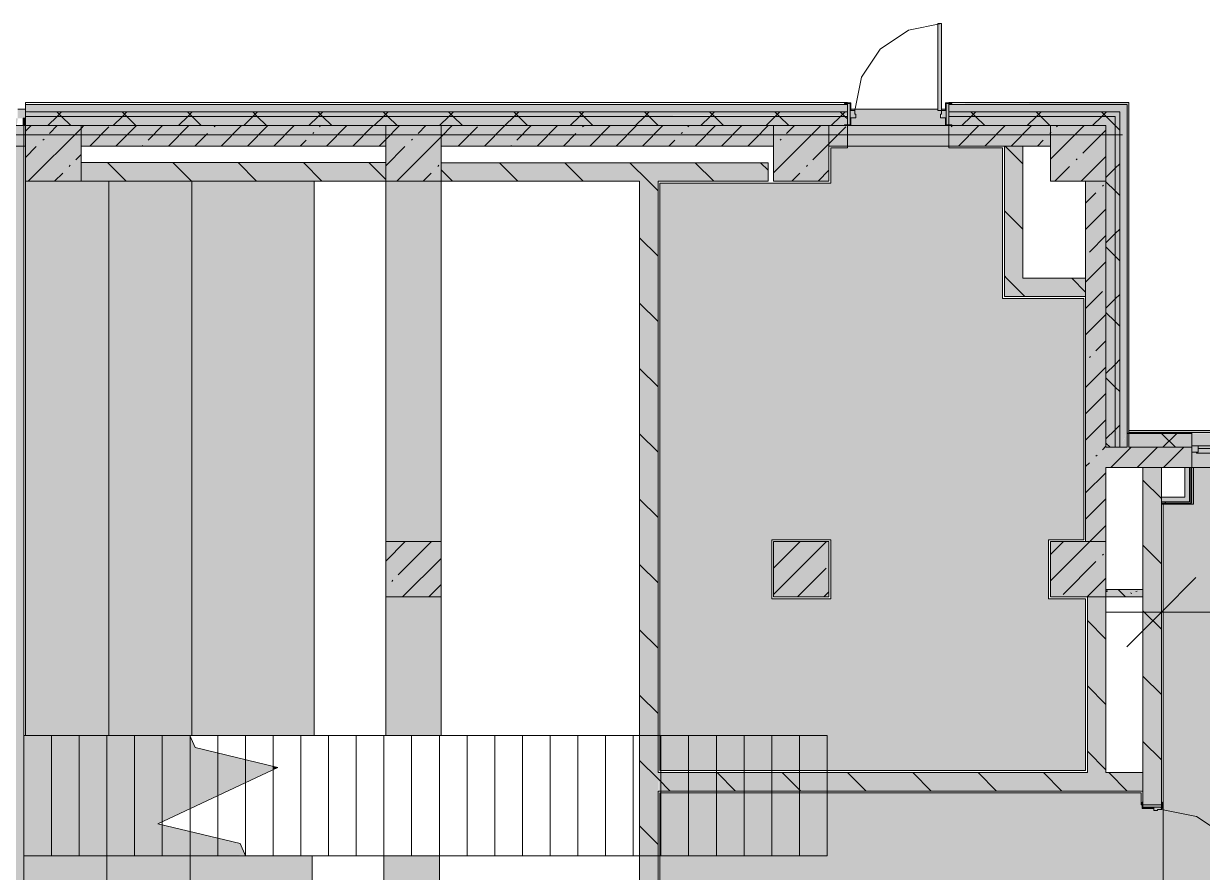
# Model space of a CAD drawing. Header units: millimetres. Extents: x -3817 to 677485, y -22715 to 103890.
# Drawn here: x 2433.5 to 2534, y -19454.1 to -19381.8 of the extents above; entities that cross this region are included whole.
import ezdxf

# ---------------------------------------------------------------- set-up
doc = ezdxf.new("R2010")
doc.units = ezdxf.units.MM
doc.layers.add('PDF _Геометрия', color=7, linetype='Continuous', true_color=0x1d1d1d)
doc.layers.add('PDF _Сплошная заливка', color=7, linetype='Continuous', true_color=0xffffff)

msp = doc.modelspace()

# ---------------------------------------------------------------- hatches: boundary and pattern name
at = {"layer": 'PDF _Сплошная заливка', "transparency": 33554559}
h = msp.add_hatch(color=256, dxfattribs=at)
h.paths.add_polyline_path([(2369.28, -19388.68), (2380.15, -19388.68), (2380.15, -19388.53), (2369.13, -19388.53)], flags=0)
h.paths.add_polyline_path([(2369.13, -19390.49), (2369.28, -19390.49), (2369.28, -19388.68), (2369.13, -19388.69), (2369.13, -19390.1)], flags=0)
h.paths.add_polyline_path([(2525.81, -19388.68), (2527.62, -19388.68), (2527.78, -19388.53), (2512.43, -19388.61), (2512.43, -19388.68), (2524.08, -19388.68)], flags=0)
h.paths.add_polyline_path([(2388.65, -19388.68), (2394.32, -19388.68), (2394.32, -19388.53), (2387.24, -19388.53), (2387.24, -19388.68)], flags=0)
h.paths.add_polyline_path([(2503.77, -19388.68), (2503.77, -19388.61), (2503.52, -19388.68)], flags=0)
h.paths.add_polyline_path([(2401.41, -19388.68), (2408.5, -19388.68), (2408.5, -19388.53), (2401.41, -19388.53)], flags=0)
h.paths.add_polyline_path([(2420.31, -19388.68), (2420.31, -19388.53), (2415.58, -19388.53), (2415.58, -19388.68)], flags=0)
h = msp.add_hatch(color=256, dxfattribs=at)
h.paths.add_polyline_path([(2437.44, -19389.31), (2503.77, -19389.31), (2503.77, -19388.68), (2433.69, -19388.68), (2433.7, -19389.31)], flags=0)
h.paths.add_polyline_path([(2526.99, -19389.31), (2527.62, -19389.31), (2527.62, -19388.68), (2512.43, -19388.68), (2512.43, -19389.31), (2526.89, -19389.31)], flags=0)
h.paths.add_polyline_path([(2408.5, -19389.31), (2408.5, -19388.68), (2401.41, -19388.68), (2401.41, -19389.31), (2404.92, -19389.31)], flags=0)
h.paths.add_polyline_path([(2415.58, -19389.31), (2420.31, -19389.31), (2420.31, -19388.68), (2415.58, -19388.68), (2415.58, -19389.08)], flags=0)
h.paths.add_polyline_path([(2388.65, -19389.31), (2394.32, -19389.31), (2394.32, -19388.68), (2387.24, -19388.68), (2387.24, -19389.31)], flags=0)
h.paths.add_polyline_path([(2380.15, -19389.31), (2380.15, -19388.68), (2369.28, -19388.68), (2369.28, -19389.31), (2377.66, -19389.31)], flags=0)
at = {"layer": 'PDF _Сплошная заливка', "true_color": 0xfbfbfb, "transparency": 33554559}
for points in [[(2503.77, -19390.42), (2504, -19390.37), (2504, -19388.61), (2503.77, -19388.68), (2503.77, -19390.37)], [(2433.53, -19390.49), (2433.69, -19390.49), (2433.62, -19389.86), (2433.49, -19389.86), (2433.49, -19390.49)]]:
    msp.add_hatch(color=7, dxfattribs=at).paths.add_polyline_path(points)
at = {"layer": 'PDF _Сплошная заливка', "transparency": 33554559}
for points in [[(2527.62, -19416.69), (2527.78, -19416.65), (2527.78, -19388.68), (2527.62, -19388.68), (2527.62, -19416.5)], [(2526.89, -19417.9), (2526.99, -19417.9), (2526.99, -19389.71), (2526.6, -19389.71), (2526.6, -19417.9)], [(2437.44, -19395.22), (2438.42, -19395.22), (2438.42, -19390.49), (2433.69, -19390.49), (2433.69, -19395.22)], [(2453.7, -19392.23), (2464.4, -19392.23), (2464.4, -19390.49), (2438.42, -19390.49), (2438.42, -19392.23), (2447.86, -19392.23)], [(2469.12, -19395.22), (2469.12, -19390.49), (2464.4, -19390.49), (2464.4, -19395.22), (2468.65, -19395.22)], [(2469.12, -19392.23), (2495.89, -19392.21), (2495.89, -19390.49), (2469.12, -19390.49), (2469.12, -19392.15)], [(2525.81, -19395.22), (2525.81, -19390.49), (2521.09, -19390.49), (2521.09, -19395.22), (2524.08, -19395.22)], [(2525.81, -19417.9), (2526.6, -19417.9), (2526.6, -19390.49), (2525.81, -19390.49), (2525.81, -19417.74)], [(2517.15, -19403.49), (2518.72, -19403.49), (2518.72, -19392.23), (2517.15, -19392.23), (2517.15, -19396.13)], [(2447.86, -19395.22), (2464.4, -19395.22), (2464.4, -19393.64), (2438.42, -19393.64), (2438.42, -19395.22), (2440.78, -19395.22)], [(2486.23, -19395.22), (2497, -19395.22), (2497, -19393.65), (2469.12, -19393.69), (2469.12, -19395.22), (2486.05, -19395.22)], [(2433.69, -19442.46), (2440.78, -19442.46), (2440.78, -19395.22), (2433.69, -19395.23), (2433.69, -19440.71)], [(2440.78, -19442.46), (2447.86, -19442.46), (2447.86, -19395.22), (2440.78, -19395.23), (2440.78, -19442.36)], [(2487.63, -19484.19), (2487.63, -19395.22), (2486.05, -19395.22), (2486.05, -19484.19), (2486.23, -19484.19)], [(2524.08, -19425.93), (2525.81, -19425.93), (2525.81, -19395.22), (2524.08, -19395.23), (2524.08, -19422.67)], [(2517.15, -19405.06), (2524.08, -19405.06), (2524.08, -19403.49), (2517.15, -19403.49), (2517.15, -19403.58)], [(2551.28, -19417.9), (2557.54, -19417.9), (2557.54, -19416.65), (2533.14, -19416.72), (2533.14, -19417.9), (2535.02, -19417.9)], [(2550.62, -19418.39), (2550.46, -19418.31), (2550.46, -19417.99), (2533.69, -19417.99), (2533.69, -19418.31), (2533.69, -19418.39), (2550.46, -19418.39)], [(2532.94, -19422.55), (2533.04, -19422.55), (2533.04, -19419.63), (2532.94, -19419.63), (2532.94, -19422.15)], [(2532.94, -19422.65), (2533.04, -19422.65), (2532.94, -19422.55), (2530.54, -19422.55), (2530.54, -19422.65), (2532.55, -19422.65)], [(2532.94, -19422.75), (2533.14, -19422.75), (2532.94, -19422.65), (2530.54, -19422.65), (2530.54, -19422.75), (2532.55, -19422.75)], [(2469.12, -19430.65), (2469.12, -19425.93), (2464.4, -19425.93), (2464.4, -19430.65), (2465.58, -19430.65)], [(2497.47, -19430.65), (2502.19, -19430.65), (2502.19, -19425.93), (2497.47, -19425.93), (2497.47, -19430.57)], [(2523.92, -19430.65), (2525.81, -19430.65), (2525.81, -19425.93), (2521.09, -19425.93), (2521.09, -19430.65), (2521.19, -19430.65)], [(2433.65, -19452.7), (2435.9, -19452.7), (2435.9, -19442.46), (2433.53, -19442.46), (2433.53, -19452.7)], [(2437.44, -19452.7), (2438.26, -19452.7), (2438.26, -19442.46), (2435.9, -19442.46), (2435.9, -19452.7), (2436.01, -19452.7)], [(2440.62, -19452.7), (2442.98, -19452.7), (2442.98, -19442.46), (2440.62, -19442.46), (2440.62, -19451.69)], [(2445.34, -19452.7), (2445.34, -19450.06), (2444.95, -19449.97), (2445.34, -19449.78), (2445.34, -19442.46), (2442.98, -19442.46), (2442.98, -19452.7), (2444.95, -19452.7)], [(2524.08, -19447.19), (2528.96, -19447.14), (2528.96, -19445.61), (2487.63, -19445.61), (2487.69, -19447.19), (2519.99, -19447.19)], [(2433.53, -19484.03), (2433.69, -19484.03), (2433.69, -19483.77), (2434.28, -19483.77), (2434.28, -19484.03), (2440.62, -19484.03), (2440.62, -19452.7), (2433.53, -19452.72), (2433.53, -19480.44)]]:
    msp.add_hatch(color=256, dxfattribs=at).paths.add_polyline_path(points)
h = msp.add_hatch(color=256, dxfattribs=at)
h.paths.add_polyline_path([(2526.6, -19389.71), (2526.99, -19389.71), (2526.99, -19389.31), (2512.43, -19389.31), (2512.43, -19389.71), (2526.25, -19389.71)], flags=0)
h.paths.add_polyline_path([(2388.65, -19389.71), (2394.32, -19389.63), (2394.32, -19389.31), (2387.24, -19389.31), (2387.24, -19389.71)], flags=0)
h.paths.add_polyline_path([(2453.7, -19389.71), (2503.77, -19389.63), (2503.77, -19389.31), (2433.69, -19389.37), (2433.69, -19389.71), (2437.44, -19389.71)], flags=0)
h.paths.add_polyline_path([(2420.31, -19389.71), (2420.31, -19389.31), (2415.58, -19389.31), (2415.58, -19389.71)], flags=0)
h.paths.add_polyline_path([(2408.5, -19389.71), (2408.5, -19389.31), (2401.41, -19389.31), (2401.41, -19389.71), (2404.92, -19389.71)], flags=0)
h.paths.add_polyline_path([(2369.77, -19389.71), (2380.15, -19389.63), (2380.15, -19389.31), (2369.28, -19389.31), (2369.28, -19389.71), (2369.56, -19389.71)], flags=0)
h = msp.add_hatch(color=256, dxfattribs=at)
h.paths.add_polyline_path([(2469.12, -19390.49), (2503.77, -19390.42), (2503.77, -19389.71), (2433.69, -19389.71), (2433.69, -19390.49), (2464.4, -19390.49)], flags=0)
h.paths.add_polyline_path([(2372.39, -19390.49), (2380.15, -19390.49), (2380.15, -19389.71), (2369.28, -19389.71), (2369.28, -19390.49), (2369.56, -19390.49)], flags=0)
h.paths.add_polyline_path([(2521.09, -19390.49), (2526.6, -19390.49), (2526.6, -19389.71), (2512.43, -19389.71), (2512.43, -19390.42), (2518.76, -19390.49)], flags=0)
h.paths.add_polyline_path([(2387.24, -19390.49), (2394.32, -19390.42), (2394.32, -19389.71), (2387.24, -19389.73)], flags=0)
h.paths.add_polyline_path([(2403.77, -19390.49), (2408.5, -19390.49), (2408.5, -19389.71), (2401.41, -19389.71), (2401.41, -19390.49)], flags=0)
h.paths.add_polyline_path([(2415.58, -19390.49), (2420.31, -19390.49), (2420.31, -19389.71), (2415.58, -19389.71), (2415.58, -19390.36)], flags=0)
h = msp.add_hatch(color=256, dxfattribs=at)
h.paths.add_polyline_path([(2421.18, -19390.49), (2432.94, -19390.49), (2433.02, -19389.86), (2432.71, -19389.86), (2432.71, -19389.08), (2421.29, -19389.08), (2421.29, -19389.86), (2420.98, -19389.91), (2421.05, -19390.49)], flags=0)
h.paths.add_polyline_path([(2433.62, -19389.86), (2433.69, -19389.86), (2433.69, -19389.08), (2433.02, -19389.08), (2433.02, -19389.86), (2433.53, -19389.86)], flags=0)
h.paths.add_polyline_path([(2420.5, -19389.86), (2420.98, -19389.86), (2420.98, -19389.08), (2420.31, -19389.08), (2420.31, -19389.86)], flags=0)
h = msp.add_hatch(color=256, dxfattribs=at)
h.paths.add_polyline_path([(2524.08, -19445.45), (2524.08, -19430.81), (2520.93, -19430.81), (2520.93, -19425.77), (2523.92, -19425.77), (2523.92, -19405.22), (2516.99, -19405.22), (2516.99, -19392.38), (2512.43, -19392.38), (2512.39, -19390.48), (2512.13, -19390.42), (2512.13, -19389.83), (2511.72, -19389.83), (2511.8, -19389.2), (2511.48, -19389.2), (2511.48, -19389.08), (2504.07, -19389.08), (2504.08, -19389.2), (2504.4, -19389.2), (2504.4, -19389.83), (2504.07, -19389.83), (2504, -19390.48), (2503.77, -19390.49), (2503.77, -19392.38), (2502.35, -19392.38), (2502.35, -19395.38), (2487.78, -19395.38), (2487.78, -19445.45), (2518.76, -19445.45)], flags=0)
h.paths.add_polyline_path([(2497.31, -19430.81), (2497.31, -19425.77), (2502.35, -19425.77), (2502.35, -19430.81)], flags=0)
h.paths.add_polyline_path([(2512.13, -19389.2), (2512.13, -19389.08), (2511.8, -19389.08), (2511.8, -19389.2)], flags=0)
at = {"layer": 'PDF _Сплошная заливка', "true_color": 0xe2e2e2, "transparency": 33554559}
h = msp.add_hatch(color=254, dxfattribs=at)
h.paths.add_polyline_path([(2512.19, -19389.83), (2512.19, -19389.2), (2511.8, -19389.2), (2511.8, -19389.83)], flags=0)
h.paths.add_polyline_path([(2504.4, -19389.83), (2504.48, -19389.83), (2504.4, -19389.2), (2504, -19389.2), (2504, -19389.83)], flags=0)
at = {"layer": 'PDF _Сплошная заливка', "transparency": 33554559}
h = msp.add_hatch(color=256, dxfattribs=at)
h.paths.add_polyline_path([(2526.99, -19417.9), (2527.62, -19416.69), (2527.62, -19389.31), (2526.99, -19389.31), (2526.99, -19417.79)], flags=0)
h.paths.add_polyline_path([(2527.62, -19417.9), (2527.62, -19416.72), (2526.99, -19417.9), (2527.23, -19417.9)], flags=0)
h = msp.add_hatch(color=256, dxfattribs=at)
h.paths.add_polyline_path([(2274.81, -19543.4), (2284.35, -19543.34), (2284.35, -19542.77), (2284.63, -19542.77), (2284.63, -19541.61), (2284.75, -19541.61), (2284.75, -19541.51), (2326.29, -19541.5), (2327.79, -19538.91), (2328.06, -19539.07), (2326.65, -19541.51), (2385.11, -19541.51), (2385.11, -19533.8), (2385.43, -19533.8), (2385.43, -19541.51), (2406.21, -19541.51), (2406.21, -19534.58), (2406.53, -19534.58), (2406.53, -19541.51), (2419.07, -19541.51), (2419.07, -19532.62), (2419.21, -19532.69), (2420.31, -19532.69), (2420.31, -19541.51), (2420.46, -19541.51), (2420.46, -19518.21), (2420.31, -19518.21), (2420.31, -19518.44), (2419.07, -19518.36), (2419.07, -19518.21), (2368.97, -19518.21), (2368.97, -19488.92), (2368.18, -19488.92), (2368.18, -19483.25), (2373.85, -19483.25), (2373.85, -19484.03), (2379.32, -19484.03), (2379.32, -19483.88), (2379.91, -19483.88), (2379.91, -19484.03), (2388.57, -19484.03), (2388.65, -19483.88), (2389.17, -19483.88), (2389.17, -19484.03), (2419.72, -19484.03), (2419.79, -19483.77), (2420.31, -19483.77), (2420.31, -19484.03), (2420.46, -19484.03), (2420.46, -19508.6), (2421.41, -19508.6), (2421.49, -19508.92), (2437.94, -19508.92), (2437.94, -19508.6), (2438.89, -19508.6), (2438.89, -19489.07), (2433.53, -19489.07), (2433.49, -19390.49), (2420.86, -19390.51), (2420.85, -19395.3), (2408.65, -19395.3), (2408.65, -19396.95), (2403.62, -19396.95), (2403.62, -19395.27), (2403.53, -19395.34), (2403.48, -19395.5), (2380, -19395.5), (2379.92, -19409.8), (2377.55, -19409.8), (2377.55, -19409.71), (2337.8, -19409.71), (2337.79, -19412.55), (2333.06, -19412.55), (2333.06, -19428.92), (2337.79, -19428.92), (2337.79, -19440.49), (2314.4, -19440.49), (2314.4, -19454.35), (2314.56, -19454.35), (2314.56, -19464.11), (2314.4, -19464.11), (2314.4, -19477.81), (2314.56, -19477.81), (2314.56, -19505.06), (2314.4, -19505.06), (2314.4, -19511.83), (2321.49, -19511.83), (2321.49, -19512.14), (2314.47, -19512.22), (2314.47, -19512.54), (2314.56, -19512.54), (2314.56, -19518.21), (2288.98, -19518.21), (2288.98, -19514.27), (2275.59, -19514.27), (2275.59, -19518.21), (2262.2, -19518.21), (2262.2, -19536.79), (2271.33, -19536.79), (2271.33, -19541.51), (2273.33, -19541.51), (2273.37, -19541.61), (2273.45, -19541.67), (2273.45, -19542.77), (2273.8, -19542.77), (2273.72, -19543.01), (2273.8, -19543.4), (2274.13, -19543.4)], flags=0)
h.paths.add_polyline_path([(2419.21, -19541.36), (2419.21, -19541.28), (2419.07, -19541.28)], flags=0)
h.paths.add_polyline_path([(2436.84, -19510.18), (2436.84, -19510.15), (2422.47, -19510.18), (2422.51, -19510.33), (2436.49, -19510.33), (2436.49, -19510.18)], flags=0)
h.paths.add_polyline_path([(2438.89, -19510.33), (2438.85, -19510.18), (2436.84, -19510.18), (2436.84, -19510.33), (2437.94, -19510.33)], flags=0)
h.paths.add_polyline_path([(2421.41, -19510.15), (2421.49, -19510.02), (2421.41, -19510.12)], flags=0)
h.paths.add_polyline_path([(2422.12, -19510.33), (2422.12, -19510.15), (2420.46, -19510.18), (2420.46, -19510.33), (2421.92, -19510.33)], flags=0)
h.paths.add_polyline_path([(2421.8, -19510.15), (2421.8, -19510.02), (2421.72, -19510.02), (2421.79, -19510.14)], flags=0)
h.paths.add_polyline_path([(2437.55, -19510.15), (2437.55, -19510.02), (2437.47, -19510.02)], flags=0)
h.paths.add_polyline_path([(2337.18, -19482.94), (2335.92, -19482.89), (2335.92, -19481.14), (2334.69, -19480.86), (2334.76, -19480.71), (2334.89, -19480.73), (2335.92, -19480.83), (2335.92, -19480.74), (2337.77, -19480.74), (2337.85, -19476.69), (2338, -19476.69), (2338, -19480.74), (2339.86, -19480.8), (2339.86, -19482.94), (2338.6, -19482.94)], flags=0)
h.paths.add_polyline_path([(2337.91, -19476.13), (2337.77, -19476.13), (2337.71, -19472.08), (2335.92, -19472.02), (2335.92, -19471.91), (2334.7, -19472.05), (2334.73, -19471.89), (2335.92, -19471.68), (2335.92, -19469.88), (2339.86, -19469.88), (2339.86, -19472.08), (2338, -19472.08), (2337.95, -19476.13), (2337.92, -19476.13)], flags=0)
h.paths.add_polyline_path([(2369.13, -19464.43), (2368.02, -19464.43), (2368.02, -19457.5), (2374.95, -19457.5), (2374.95, -19464.43)], flags=0)
h.paths.add_polyline_path([(2376.09, -19448.31), (2376.09, -19440.04), (2376.69, -19440.04), (2376.69, -19448.31)], flags=0)
h.paths.add_polyline_path([(2376.09, -19439.49), (2376.15, -19431.22), (2376.69, -19431.22), (2376.69, -19439.49)], flags=0)
h.paths.add_polyline_path([(2369.13, -19434.9), (2368.02, -19434.9), (2368.02, -19427.97), (2374.95, -19427.97), (2374.95, -19434.9)], flags=0)
h.paths.add_polyline_path([(2376.09, -19430.83), (2376.15, -19422.56), (2376.69, -19422.56), (2376.69, -19430.83), (2376.15, -19430.83)], flags=0)
h.paths.add_polyline_path([(2376.66, -19420.13), (2376.15, -19419.83), (2380.28, -19412.68), (2380.79, -19412.97), (2377.56, -19418.58)], flags=0)
h.paths.add_polyline_path([(2377.55, -19409.65), (2377.56, -19409.65), (2377.55, -19409.55)], flags=0)
h.paths.add_polyline_path([(2420.46, -19395.49), (2408.74, -19395.49), (2408.74, -19395.33), (2420.86, -19395.33), (2420.85, -19395.49)], flags=0)
h = msp.add_hatch(color=256, dxfattribs=at)
h.paths.add_polyline_path([(2420.62, -19392.23), (2420.86, -19392.23), (2420.86, -19390.49), (2420.31, -19390.49), (2420.31, -19392.07), (2420.62, -19392.07)], flags=0)
h.paths.add_polyline_path([(2433.69, -19392.23), (2433.69, -19390.49), (2433.53, -19390.49), (2433.53, -19392.23)], flags=0)
h = msp.add_hatch(color=256, dxfattribs=at)
h.paths.add_polyline_path([(2518.76, -19392.23), (2521.09, -19392.23), (2521.09, -19390.49), (2512.43, -19390.49), (2512.43, -19392.23), (2518.72, -19392.23)], flags=0)
h.paths.add_polyline_path([(2495.89, -19392.23), (2497.47, -19392.21), (2497.47, -19390.49), (2495.89, -19390.49), (2495.89, -19392.21)], flags=0)
h.paths.add_polyline_path([(2502.19, -19392.23), (2503.77, -19392.23), (2503.77, -19390.49), (2502.19, -19390.53), (2502.19, -19392.22)], flags=0)
at = {"layer": 'PDF _Сплошная заливка', "true_color": 0xe2e2e2, "transparency": 33554559}
h = msp.add_hatch(color=254, dxfattribs=at)
h.paths.add_polyline_path([(2512.68, -19390.48), (2512.68, -19390.42), (2512.19, -19390.42), (2512.19, -19390.48), (2512.43, -19390.48)], flags=0)
h.paths.add_polyline_path([(2503.52, -19390.48), (2504.07, -19390.43), (2504, -19390.42), (2503.52, -19390.42)], flags=0)
at = {"layer": 'PDF _Сплошная заливка', "transparency": 33554559}
h = msp.add_hatch(color=256, dxfattribs=at)
h.paths.add_polyline_path([(2464.64, -19442.46), (2469.12, -19442.46), (2469.12, -19430.65), (2464.4, -19430.65), (2464.4, -19442.46)], flags=0)
h.paths.add_polyline_path([(2453.7, -19442.46), (2458.29, -19442.46), (2458.29, -19395.22), (2447.86, -19395.23), (2447.86, -19442.46)], flags=0)
h.paths.add_polyline_path([(2466.25, -19425.93), (2469.12, -19425.93), (2469.12, -19395.22), (2464.4, -19395.23), (2464.4, -19425.93), (2466.05, -19425.93)], flags=0)
h = msp.add_hatch(color=256, dxfattribs=at)
h.paths.add_polyline_path([(2527.62, -19417.9), (2527.78, -19417.83), (2527.78, -19416.65), (2527.61, -19416.72), (2527.62, -19416.72), (2527.62, -19417.82)], flags=0)
h.paths.add_polyline_path([(2533.14, -19416.65), (2563.46, -19416.65), (2563.46, -19416.48), (2527.78, -19416.5), (2527.78, -19416.65), (2531.76, -19416.65)], flags=0)
h = msp.add_hatch(color=256, dxfattribs=at)
h.paths.add_polyline_path([(2527.78, -19417.9), (2533.14, -19417.9), (2533.14, -19416.72), (2527.78, -19416.72), (2527.78, -19417.83)], flags=0)
h.paths.add_polyline_path([(2557.54, -19417.9), (2563.46, -19417.87), (2563.46, -19416.72), (2557.54, -19416.72), (2557.54, -19417.76)], flags=0)
h = msp.add_hatch(color=256, dxfattribs=at)
h.paths.add_polyline_path([(2530.95, -19419.63), (2533.14, -19419.63), (2533.14, -19417.9), (2525.81, -19417.9), (2525.81, -19419.63), (2530.54, -19419.63)], flags=0)
h.paths.add_polyline_path([(2562.51, -19419.63), (2563.46, -19419.63), (2563.46, -19418.68)], flags=0)
h.paths.add_polyline_path([(2562.51, -19419.63), (2563.46, -19418.67), (2563.46, -19417.9), (2557.54, -19417.9), (2557.54, -19419.63), (2559.41, -19419.63)], flags=0)
h = msp.add_hatch(color=256, dxfattribs=at)
h.paths.add_polyline_path([(2535.02, -19419.63), (2557.54, -19419.63), (2557.54, -19417.9), (2533.14, -19417.9), (2533.14, -19419.63), (2533.69, -19419.63)], flags=0)
h.paths.add_polyline_path([(2557.15, -19418.39), (2551.01, -19418.31), (2551.01, -19417.99), (2556.99, -19417.99), (2556.99, -19418.31)], flags=0)
h.paths.add_polyline_path([(2533.53, -19418.39), (2533.69, -19418.31), (2533.69, -19417.99), (2550.46, -19417.99), (2550.46, -19418.31), (2550.46, -19418.39), (2533.69, -19418.39)], flags=0)
h = msp.add_hatch(color=256, dxfattribs=at)
h.paths.add_polyline_path([(2420.46, -19541.51), (2458.9, -19541.51), (2459.91, -19539.76), (2460.18, -19539.92), (2459.26, -19541.51), (2479.13, -19541.51), (2480.54, -19539.08), (2480.81, -19539.24), (2479.5, -19541.51), (2563.46, -19541.51), (2563.46, -19523.32), (2551.95, -19523.32), (2551.95, -19528.05), (2551.64, -19528.05), (2551.56, -19523.32), (2550.22, -19523.32), (2550.16, -19513.72), (2546.68, -19513.72), (2546.68, -19513.33), (2550.22, -19513.33), (2550.22, -19503.48), (2543.14, -19503.48), (2543.14, -19503.09), (2550.22, -19503.09), (2550.22, -19484.19), (2562.35, -19484.19), (2562.35, -19434.19), (2563.46, -19434.19), (2563.46, -19422.77), (2557.54, -19422.75), (2557.54, -19419.63), (2533.29, -19419.63), (2533.29, -19422.75), (2530.7, -19422.75), (2530.7, -19456.32), (2538.41, -19456.32), (2538.41, -19456.63), (2530.7, -19456.63), (2530.7, -19460.35), (2533.13, -19461.75), (2532.97, -19462.02), (2530.7, -19460.71), (2530.7, -19495.53), (2482.11, -19495.53), (2482.11, -19508.44), (2486.68, -19508.44), (2486.68, -19508.76), (2482.11, -19508.76), (2482.11, -19515.37), (2486.68, -19515.37), (2486.68, -19515.69), (2482.11, -19515.69), (2482.11, -19518.21), (2448.65, -19518.21), (2448.65, -19522.77), (2448.34, -19522.77), (2448.34, -19518.21), (2441.72, -19518.21), (2441.72, -19522.77), (2441.41, -19522.77), (2441.41, -19518.21), (2438.89, -19518.21), (2438.89, -19510.33), (2436.84, -19510.33), (2436.84, -19517.42), (2436.49, -19517.42), (2436.49, -19510.33), (2422.47, -19510.33), (2422.47, -19517.26), (2422.12, -19517.26), (2422.12, -19510.33), (2420.46, -19510.33), (2420.46, -19537.16)], flags=0)
h.paths.add_polyline_path([(2551.86, -19515.53), (2562.35, -19515.53), (2562.35, -19485.77), (2551.8, -19485.77), (2551.8, -19515.53)], flags=0)
h = msp.add_hatch(color=256, dxfattribs=at)
h.paths.add_polyline_path([(2530.38, -19463.33), (2530.54, -19463.33), (2530.54, -19460.62), (2530.38, -19460.53), (2530.54, -19460.18), (2530.54, -19457.03), (2528.96, -19457.03), (2528.96, -19463.33), (2529.91, -19463.33)], flags=0)
h.paths.add_polyline_path([(2528.96, -19448.37), (2530.54, -19448.37), (2530.54, -19419.63), (2528.96, -19419.63), (2528.96, -19448.19)], flags=0)
at = {"layer": 'PDF _Сплошная заливка', "true_color": 0xe7e7e7, "transparency": 33554559}
for points in [[(2532.55, -19422.15), (2532.94, -19422.15), (2532.94, -19419.63), (2532.55, -19419.63), (2532.55, -19420.27)], [(2532.55, -19422.55), (2532.94, -19422.55), (2532.94, -19422.15), (2530.54, -19422.15), (2530.54, -19422.55), (2530.7, -19422.55)]]:
    msp.add_hatch(color=254, dxfattribs=at).paths.add_polyline_path(points)
at = {"layer": 'PDF _Сплошная заливка', "transparency": 33554559}
h = msp.add_hatch(color=256, dxfattribs=at)
h.paths.add_polyline_path([(2447.71, -19452.7), (2447.71, -19450.64), (2445.34, -19450.06), (2445.34, -19452.7)], flags=0)
h.paths.add_polyline_path([(2445.34, -19449.78), (2447.71, -19448.68), (2447.68, -19442.46), (2445.34, -19442.46), (2445.34, -19449.49)], flags=0)
h = msp.add_hatch(color=256, dxfattribs=at)
h.paths.add_polyline_path([(2450.07, -19452.7), (2450.07, -19451.21), (2447.71, -19450.64), (2447.71, -19452.7)], flags=0)
h.paths.add_polyline_path([(2447.71, -19448.68), (2450.07, -19447.58), (2450.07, -19443.95), (2448.16, -19443.48), (2447.71, -19442.51), (2447.71, -19443.48)], flags=0)
h = msp.add_hatch(color=256, dxfattribs=at)
h.paths.add_polyline_path([(2450.07, -19452.7), (2452.43, -19452.64), (2451.98, -19451.67), (2450.07, -19451.21)], flags=0)
h.paths.add_polyline_path([(2450.07, -19447.58), (2452.43, -19446.48), (2452.43, -19444.52), (2450.07, -19443.95), (2450.07, -19446.48)], flags=0)
h = msp.add_hatch(color=256, dxfattribs=at)
h.paths.add_polyline_path([(2487.78, -19484.03), (2523.93, -19484.03), (2523.93, -19464.43), (2519.99, -19464.43), (2519.99, -19458.44), (2520.14, -19458.42), (2520.14, -19457.66), (2526.76, -19457.66), (2526.76, -19458.44), (2528.81, -19458.44), (2528.81, -19457.03), (2528.9, -19457.03), (2528.96, -19456.71), (2529.91, -19456.63), (2529.91, -19456.56), (2530.54, -19456.63), (2530.54, -19456.32), (2530.7, -19456.32), (2530.7, -19448.37), (2530.6, -19448.37), (2530.54, -19448.76), (2528.9, -19448.68), (2528.9, -19448.37), (2528.81, -19448.37), (2528.81, -19447.34), (2487.78, -19447.34), (2487.78, -19470.37)], flags=0)
h.paths.add_polyline_path([(2502.35, -19463.48), (2497.31, -19463.48), (2497.31, -19458.44), (2502.35, -19458.44)], flags=0)
h.paths.add_polyline_path([(2530.6, -19457.03), (2530.7, -19457.03), (2530.7, -19456.63), (2530.6, -19456.71), (2530.6, -19456.96)], flags=0)
at = {"layer": 'PDF _Сплошная заливка', "true_color": 0xe2e2e2, "transparency": 33554559}
msp.add_hatch(color=254, dxfattribs=at).paths.add_polyline_path([(2529.91, -19448.68), (2529.91, -19448.56), (2528.96, -19448.56), (2528.96, -19448.68), (2529.18, -19448.68)])
h = msp.add_hatch(color=254, dxfattribs=at)
h.paths.add_polyline_path([(2530.54, -19456.83), (2530.54, -19456.63), (2529.91, -19456.71), (2529.91, -19456.83)], flags=0)
h.paths.add_polyline_path([(2529.91, -19448.84), (2530.54, -19448.68), (2530.54, -19448.56), (2529.91, -19448.56), (2529.91, -19448.76)], flags=0)
at = {"layer": 'PDF _Сплошная заливка', "transparency": 33554559}
h = msp.add_hatch(color=256, dxfattribs=at)
h.paths.add_polyline_path([(2464.24, -19484.03), (2468.97, -19484.03), (2468.97, -19463.33), (2464.4, -19463.33), (2464.4, -19458.6), (2468.97, -19458.6), (2468.97, -19452.7), (2464.24, -19452.7), (2464.24, -19470.37)], flags=0)
h.paths.add_polyline_path([(2452.18, -19484.03), (2458.13, -19484.03), (2458.13, -19452.7), (2447.71, -19452.7), (2447.71, -19484.03), (2450.87, -19484.03)], flags=0)

# ---------------------------------------------------------------- linework, layer by layer
at = {"layer": 'PDF _Геометрия', "color": 253, "lineweight": 9, "true_color": 0xaaaaaa}
for points in [[(2504.4, -19389.2), (2504.96, -19386.36), (2506.57, -19383.96), (2508.97, -19382.36), (2511.8, -19381.79)], [(2438.89, -19508.6), (2438.89, -19489.07), (2433.53, -19489.07), (2433.53, -19390.49), (2420.86, -19390.49), (2420.86, -19392.62)], [(2503.77, -19390.48), (2503.77, -19392.38), (2502.35, -19392.38), (2502.35, -19395.38), (2487.78, -19395.38), (2487.78, -19445.45), (2524.08, -19445.45), (2524.08, -19430.81), (2520.93, -19430.81), (2520.93, -19425.77), (2523.92, -19425.77), (2523.92, -19405.22), (2516.99, -19405.22), (2516.99, -19392.38), (2512.43, -19392.38), (2512.43, -19390.48)], [(2235.76, -19391.28), (2334.18, -19391.28), (2428.81, -19391.28), (2527.23, -19391.28)], [(2524.08, -19403.49), (2524.08, -19395.23)], [(2524.08, -19419.63), (2524.08, -19405.06)], [(2526.89, -19419.63), (2525.81, -19419.63)], [(2557.54, -19419.63), (2533.29, -19419.63), (2533.29, -19422.75), (2530.7, -19422.75), (2530.7, -19456.32), (2530.7, -19448.37), (2530.6, -19448.37)], [(2528.9, -19448.37), (2528.81, -19448.37), (2528.81, -19447.34), (2487.78, -19447.34), (2487.78, -19484.03), (2523.93, -19484.03), (2523.93, -19464.43), (2519.99, -19464.43), (2519.99, -19458.44), (2520.14, -19458.44)], [(2530.54, -19448.76), (2533.55, -19449.36), (2536.11, -19451.07), (2537.81, -19453.62), (2538.41, -19456.63)]]:
    msp.add_lwpolyline(points, dxfattribs=at)
for points in [[(2511.8, -19381.79), (2511.48, -19381.79), (2511.48, -19389.2), (2511.8, -19389.2)], [(2503.52, -19388.61), (2504, -19388.61), (2504, -19389.2), (2504.07, -19389.2), (2504.07, -19388.54), (2503.52, -19388.54)], [(2504, -19390.42), (2504, -19388.61), (2503.77, -19388.61), (2503.77, -19390.42)], [(2512.68, -19388.61), (2512.68, -19388.54), (2512.13, -19388.54), (2512.13, -19389.2), (2512.19, -19389.2), (2512.19, -19388.61)], [(2512.19, -19390.42), (2512.43, -19390.42), (2512.43, -19388.61), (2512.19, -19388.61)], [(2503.52, -19390.42), (2503.52, -19390.48), (2504.07, -19390.48), (2504.07, -19389.83), (2504, -19389.83), (2504, -19390.42)], [(2504.4, -19389.2), (2504, -19389.2), (2504, -19389.83), (2504.48, -19389.83), (2504.48, -19389.51), (2504.4, -19389.51)], [(2504.05, -19389.08), (2511.48, -19389.08)], [(2511.8, -19389.2), (2511.8, -19389.51), (2511.72, -19389.51), (2511.72, -19389.83), (2512.19, -19389.83), (2512.19, -19389.2)], [(2511.8, -19389.08), (2512.14, -19389.08)], [(2512.68, -19390.42), (2512.19, -19390.42), (2512.19, -19389.83), (2512.13, -19389.83), (2512.13, -19390.48), (2512.68, -19390.48)], [(2433.49, -19390.49), (2433.69, -19390.49), (2433.69, -19389.86), (2433.49, -19389.86)], [(2502.35, -19425.77), (2502.35, -19430.81), (2497.31, -19430.81), (2497.31, -19425.77)], [(2528.9, -19448.68), (2528.96, -19448.68), (2528.96, -19448.13), (2528.9, -19448.13)], [(2530.54, -19448.68), (2530.6, -19448.68), (2530.6, -19448.13), (2530.54, -19448.13)], [(2528.96, -19448.56), (2530.54, -19448.56), (2530.54, -19448.37), (2528.96, -19448.37)], [(2528.96, -19448.68), (2529.91, -19448.68), (2529.91, -19448.56), (2528.96, -19448.56)], [(2530.54, -19448.76), (2530.54, -19448.56), (2529.91, -19448.56), (2529.91, -19448.84), (2530.22, -19448.84), (2530.22, -19448.76)], [(2530.53, -19448.68), (2530.54, -19448.68), (2530.54, -19448.56), (2530.53, -19448.56)]]:
    msp.add_lwpolyline(points, close=True, dxfattribs=at)
at = {"layer": 'PDF _Геометрия', "color": 7, "lineweight": 9}
for points in [[(2503.77, -19388.53), (2433.69, -19388.53), (2433.69, -19389.86)], [(2433.69, -19388.68), (2503.77, -19388.68)], [(2503.77, -19390.42), (2503.77, -19388.61)], [(2533.14, -19416.72), (2527.78, -19416.72), (2527.78, -19417.9), (2529.18, -19417.9), (2533.14, -19417.9), (2533.14, -19416.65), (2527.78, -19416.65), (2527.78, -19390.49), (2527.78, -19388.68), (2527.78, -19388.53), (2512.43, -19388.53)], [(2512.43, -19388.61), (2512.43, -19390.42)], [(2512.43, -19388.68), (2527.62, -19388.68), (2527.62, -19389.31), (2527.62, -19390.49), (2527.62, -19416.69), (2527.62, -19416.72), (2527.62, -19417.9), (2526.99, -19417.9)], [(2433.69, -19389.31), (2503.77, -19389.31)], [(2433.69, -19389.71), (2503.77, -19389.71)], [(2435.58, -19390.49), (2436.37, -19389.71), (2436.76, -19389.31)], [(2437.53, -19390.49), (2436.74, -19389.71), (2436.35, -19389.31)], [(2441.15, -19390.49), (2441.94, -19389.71), (2442.33, -19389.31)], [(2443.1, -19390.49), (2442.31, -19389.71), (2441.92, -19389.31)], [(2446.72, -19390.49), (2447.51, -19389.71), (2447.9, -19389.31)], [(2448.66, -19390.49), (2447.88, -19389.71), (2447.48, -19389.31)], [(2452.29, -19390.49), (2453.07, -19389.71), (2453.47, -19389.31)], [(2454.23, -19390.49), (2453.44, -19389.71), (2453.05, -19389.31)], [(2457.85, -19390.49), (2458.64, -19389.71), (2459.03, -19389.31)], [(2459.8, -19390.49), (2459.01, -19389.71), (2458.62, -19389.31)], [(2463.42, -19390.49), (2464.21, -19389.71), (2464.6, -19389.31)], [(2465.37, -19390.49), (2464.58, -19389.71), (2464.19, -19389.31)], [(2468.99, -19390.49), (2469.78, -19389.71), (2470.17, -19389.31)], [(2470.93, -19390.49), (2470.15, -19389.71), (2469.75, -19389.31)], [(2472.82, -19392.23), (2474.56, -19390.49), (2475.34, -19389.71), (2475.74, -19389.31)], [(2476.5, -19390.49), (2475.71, -19389.71), (2475.32, -19389.31)], [(2480.12, -19390.49), (2480.91, -19389.71), (2481.3, -19389.31)], [(2482.07, -19390.49), (2481.28, -19389.71), (2480.89, -19389.31)], [(2485.69, -19390.49), (2486.48, -19389.71), (2486.87, -19389.31)], [(2487.64, -19390.49), (2486.85, -19389.71), (2486.46, -19389.31)], [(2491.26, -19390.49), (2492.05, -19389.71), (2492.44, -19389.31)], [(2493.21, -19390.49), (2492.42, -19389.71), (2492.02, -19389.31)], [(2496.83, -19390.49), (2497.61, -19389.71), (2498.01, -19389.31)], [(2498.77, -19390.49), (2497.99, -19389.71), (2497.59, -19389.31)], [(2502.39, -19390.49), (2503.18, -19389.71), (2503.57, -19389.31)], [(2503.77, -19389.92), (2503.55, -19389.71), (2503.16, -19389.31)], [(2512.43, -19389.31), (2526.99, -19389.31), (2526.99, -19389.71), (2526.99, -19390.49), (2526.99, -19417.9), (2526.6, -19417.9)], [(2525.81, -19417.9), (2526.6, -19417.9), (2526.6, -19390.49), (2526.6, -19389.71), (2512.43, -19389.71)], [(2513.53, -19390.49), (2514.32, -19389.71), (2514.71, -19389.31)], [(2515.48, -19390.49), (2514.69, -19389.71), (2514.29, -19389.31)], [(2519.1, -19390.49), (2519.88, -19389.71), (2520.28, -19389.31)], [(2521.04, -19390.49), (2520.26, -19389.71), (2519.86, -19389.31)], [(2524.66, -19390.49), (2525.45, -19389.71), (2525.85, -19389.31)], [(2526.99, -19390.88), (2526.6, -19390.49), (2525.82, -19389.71), (2525.43, -19389.31)], [(2433.69, -19392.23), (2433.69, -19392.07), (2433.69, -19390.49), (2433.69, -19392.23), (2420.62, -19392.23)], [(2433.69, -19390.95), (2434.15, -19390.49)], [(2433.69, -19390.49), (2495.89, -19390.49), (2503.77, -19390.49), (2503.77, -19392.23), (2502.19, -19392.23), (2503.77, -19392.23), (2512.43, -19392.23), (2512.43, -19390.49), (2503.77, -19390.49), (2495.89, -19390.49), (2469.12, -19390.49), (2469.12, -19392.23), (2495.89, -19392.23), (2497.47, -19392.23), (2469.12, -19392.23)], [(2433.91, -19395.22), (2438.42, -19390.72), (2438.64, -19390.49)], [(2435.73, -19391.16), (2436.39, -19390.49)], [(2439.15, -19392.23), (2440.78, -19390.6)], [(2441.39, -19392.23), (2443.13, -19390.49)], [(2444.14, -19391.72), (2445.37, -19390.49)], [(2445.88, -19392.23), (2447.62, -19390.49)], [(2449.76, -19390.6), (2449.85, -19390.51)], [(2450.37, -19392.23), (2452.11, -19390.49)], [(2452.62, -19392.23), (2454.35, -19390.49)], [(2454.86, -19392.23), (2456.6, -19390.49)], [(2458.74, -19390.6), (2458.84, -19390.49)], [(2459.35, -19392.23), (2461.09, -19390.49)], [(2461.6, -19392.23), (2463.33, -19390.49)], [(2463.84, -19392.23), (2464.4, -19391.67), (2465.58, -19390.49)], [(2465.34, -19395.22), (2469.12, -19391.44), (2470.07, -19390.49)], [(2467.15, -19391.16), (2467.82, -19390.49)], [(2470.58, -19392.23), (2472.21, -19390.6)], [(2475.57, -19391.72), (2476.8, -19390.49)], [(2477.31, -19392.23), (2479.05, -19390.49)], [(2481.19, -19390.6), (2481.28, -19390.51)], [(2481.8, -19392.23), (2483.54, -19390.49)], [(2484.05, -19392.23), (2485.78, -19390.49)], [(2486.29, -19392.23), (2488.03, -19390.49)], [(2490.17, -19390.6), (2490.27, -19390.49)], [(2490.78, -19392.23), (2492.52, -19390.49)], [(2493.03, -19392.23), (2494.76, -19390.49)], [(2495.27, -19392.23), (2495.89, -19391.61), (2497.01, -19390.49)], [(2497.47, -19394.52), (2501.5, -19390.49)], [(2498.58, -19391.16), (2499.25, -19390.49)], [(2500.83, -19393.41), (2502.19, -19392.04), (2503.64, -19390.6)], [(2503.77, -19390.49), (2503.77, -19392.23), (2503.77, -19390.49), (2512.43, -19390.49), (2512.43, -19392.23)], [(2512.43, -19390.49), (2521.09, -19390.49), (2525.81, -19390.49), (2525.81, -19417.9), (2525.81, -19395.22), (2524.08, -19395.22), (2524.08, -19403.49), (2518.72, -19403.49), (2518.72, -19392.23), (2521.09, -19392.23), (2521.09, -19390.49), (2512.43, -19390.49), (2512.43, -19392.23), (2517.15, -19392.23), (2517.15, -19403.49), (2517.15, -19405.06), (2524.08, -19405.06), (2524.08, -19425.93), (2525.81, -19425.93), (2525.81, -19419.63), (2528.96, -19419.63), (2528.96, -19448.13)], [(2512.62, -19390.6), (2512.71, -19390.51)], [(2513.23, -19392.23), (2514.97, -19390.49)], [(2515.48, -19392.23), (2517.21, -19390.49)], [(2517.72, -19392.23), (2519.46, -19390.49)], [(2521.09, -19393.35), (2523.95, -19390.49)], [(2521.6, -19390.6), (2521.7, -19390.49)], [(2435.16, -19391.72), (2435.26, -19391.63)], [(2448.13, -19392.23), (2449.19, -19391.16)], [(2457.11, -19392.23), (2457.61, -19391.72)], [(2458.17, -19391.16), (2458.27, -19391.07)], [(2466.59, -19391.72), (2466.69, -19391.63)], [(2479.56, -19392.23), (2480.62, -19391.16)], [(2488.54, -19392.23), (2489.04, -19391.72)], [(2489.6, -19391.16), (2489.7, -19391.07)], [(2498.02, -19391.72), (2498.12, -19391.63)], [(2519.97, -19392.23), (2520.47, -19391.72)], [(2521.03, -19391.16), (2521.09, -19391.11), (2521.13, -19391.07)], [(2523.84, -19392.84), (2525.81, -19390.87)], [(2433.69, -19393.19), (2434.6, -19392.28)], [(2464.4, -19392.23), (2438.42, -19392.23)], [(2443.64, -19392.23), (2443.68, -19392.19)], [(2464.4, -19393.92), (2466.03, -19392.28)], [(2475.07, -19392.23), (2475.11, -19392.19)], [(2518.72, -19392.23), (2517.15, -19392.23)], [(2518.72, -19393.74), (2517.21, -19392.23)], [(2521.09, -19392.23), (2518.76, -19392.23)], [(2437.97, -19393.41), (2438.42, -19392.96)], [(2442.25, -19395.22), (2440.68, -19393.64)], [(2447.82, -19395.22), (2446.25, -19393.64)], [(2453.39, -19395.22), (2451.81, -19393.64)], [(2458.96, -19395.22), (2457.38, -19393.64)], [(2464.4, -19395.09), (2462.95, -19393.64)], [(2468.65, -19395.22), (2486.05, -19395.22), (2486.05, -19484.19), (2487.63, -19484.19), (2487.63, -19447.19), (2528.96, -19447.19), (2528.96, -19445.61), (2525.81, -19445.61), (2525.81, -19430.65), (2524.24, -19430.65), (2524.24, -19445.61), (2487.63, -19445.61), (2487.63, -19395.22), (2497, -19395.22), (2497, -19393.65), (2469.12, -19393.65)], [(2475.66, -19395.22), (2474.09, -19393.65)], [(2481.23, -19395.22), (2479.66, -19393.65)], [(2487.63, -19396.05), (2486.8, -19395.22), (2485.22, -19393.65)], [(2492.37, -19395.22), (2490.79, -19393.65)], [(2497, -19394.29), (2496.36, -19393.65)], [(2523.28, -19393.41), (2523.37, -19393.31)], [(2523.71, -19395.22), (2525.81, -19393.12)], [(2525.81, -19394.91), (2526.6, -19394.12), (2526.99, -19393.73)], [(2436.16, -19395.22), (2436.85, -19394.53)], [(2437.41, -19393.97), (2437.5, -19393.87)], [(2467.59, -19395.22), (2468.28, -19394.53)], [(2468.84, -19393.97), (2468.93, -19393.87)], [(2470.1, -19395.22), (2469.12, -19394.25)], [(2499.02, -19395.22), (2499.71, -19394.53)], [(2500.27, -19393.97), (2500.36, -19393.87)], [(2501.26, -19395.22), (2502.19, -19394.29)], [(2521.47, -19395.22), (2522.72, -19393.97)], [(2447.86, -19395.23), (2447.86, -19442.46), (2447.68, -19442.46), (2502.04, -19442.46), (2502.04, -19452.7), (2452.45, -19452.7), (2452.43, -19452.7), (2450.07, -19452.7), (2447.71, -19452.7), (2445.34, -19452.7), (2442.98, -19452.7), (2440.62, -19452.7), (2438.26, -19452.7), (2433.53, -19452.7), (2433.53, -19442.46), (2433.53, -19452.7), (2435.9, -19452.7), (2438.26, -19452.7)], [(2437.44, -19395.22), (2433.69, -19395.22), (2433.69, -19442.46), (2438.26, -19442.46), (2440.62, -19442.46), (2442.98, -19442.46), (2445.34, -19442.46), (2445.34, -19449.78), (2445.34, -19450.06), (2445.34, -19452.7), (2445.34, -19450.06), (2445.34, -19449.78), (2445.34, -19442.46)], [(2438.4, -19395.22), (2438.42, -19395.21)], [(2440.78, -19395.22), (2440.78, -19442.46), (2440.78, -19395.23)], [(2525.52, -19395.65), (2525.62, -19395.56)], [(2526.99, -19396.45), (2526.6, -19396.05), (2525.81, -19395.27)], [(2524.08, -19397.09), (2524.96, -19396.21)], [(2518.72, -19399.31), (2517.15, -19397.74)], [(2524.08, -19399.34), (2525.81, -19397.61)], [(2524.4, -19401.26), (2525.81, -19399.85)], [(2525.81, -19400.48), (2526.6, -19399.69), (2526.99, -19399.3)], [(2487.63, -19401.62), (2486.05, -19400.04)], [(2526.99, -19402.01), (2526.6, -19401.62), (2525.81, -19400.83)], [(2524.08, -19403.83), (2525.81, -19402.1)], [(2518.91, -19405.06), (2517.33, -19403.49), (2517.15, -19403.3)], [(2524.08, -19404.67), (2522.9, -19403.49)], [(2524.08, -19405.06), (2524.08, -19403.49)], [(2524.08, -19406.07), (2525.52, -19404.63)], [(2525.81, -19406.05), (2526.6, -19405.26), (2526.99, -19404.87)], [(2487.63, -19407.19), (2486.05, -19405.61)], [(2524.08, -19408.32), (2525.81, -19406.59)], [(2526.99, -19407.58), (2526.6, -19407.19), (2525.81, -19406.4)], [(2524.96, -19409.68), (2525.81, -19408.83)], [(2524.4, -19410.24), (2524.5, -19410.15)], [(2525.81, -19411.62), (2526.6, -19410.83), (2526.99, -19410.43)], [(2487.63, -19412.75), (2486.05, -19411.18)], [(2524.08, -19412.81), (2525.81, -19411.08)], [(2526.99, -19413.15), (2526.6, -19412.76), (2525.81, -19411.97)], [(2524.08, -19415.05), (2525.81, -19413.32)], [(2524.08, -19417.3), (2525.81, -19415.57)], [(2487.63, -19418.32), (2486.05, -19416.75)], [(2525.81, -19417.18), (2526.6, -19416.4), (2526.99, -19416)], [(2533.14, -19416.69), (2527.78, -19416.69), (2527.62, -19416.69), (2527.62, -19416.72), (2527.78, -19416.72)], [(2563.46, -19416.65), (2557.54, -19416.65), (2557.54, -19417.9), (2557.54, -19419.63), (2533.14, -19419.63), (2533.14, -19417.9), (2529.18, -19417.9), (2527.78, -19417.9)], [(2527.78, -19416.65), (2527.78, -19416.69)], [(2530.54, -19448.13), (2530.54, -19419.63), (2532.55, -19419.63), (2532.55, -19422.15), (2530.54, -19422.15), (2530.54, -19422.75), (2533.14, -19422.75), (2533.14, -19422.65), (2533.14, -19422.15), (2533.14, -19419.63), (2533.14, -19417.9), (2533.14, -19416.65), (2557.54, -19416.65)], [(2531.74, -19417.9), (2530.56, -19416.72)], [(2530.67, -19417.9), (2531.85, -19416.72)], [(2525.52, -19418.1), (2525.81, -19417.81)], [(2526.17, -19417.9), (2525.81, -19417.54)], [(2526.24, -19419.63), (2527.97, -19417.9)], [(2528.49, -19419.63), (2530.22, -19417.9)], [(2530.73, -19419.63), (2532.46, -19417.9)], [(2557.54, -19417.76), (2533.14, -19417.76)], [(2524.96, -19418.66), (2525.06, -19418.57)], [(2533.14, -19418.31), (2533.69, -19418.31)], [(2550.62, -19418.39), (2533.53, -19418.39)], [(2524.08, -19419.54), (2524.4, -19419.22)], [(2530.54, -19419.63), (2529.18, -19419.63), (2528.96, -19419.63)], [(2530.54, -19422.55), (2532.94, -19422.55), (2532.94, -19422.15), (2532.94, -19419.63), (2532.55, -19419.63)], [(2532.94, -19419.63), (2533.04, -19419.63), (2533.04, -19422.15), (2533.04, -19422.55), (2533.04, -19422.65), (2530.54, -19422.65)], [(2533.14, -19419.63), (2533.04, -19419.63)], [(2524.08, -19421.79), (2525.81, -19420.06)], [(2530.54, -19422.26), (2528.96, -19420.69)], [(2487.63, -19423.89), (2486.05, -19422.31)], [(2524.08, -19424.03), (2525.81, -19422.3)], [(2531.02, -19422.75), (2530.93, -19422.65), (2530.83, -19422.55)], [(2521.09, -19429.27), (2524.43, -19425.93), (2525.81, -19424.55)], [(2464.4, -19427.59), (2466.06, -19425.93)], [(2465.47, -19428.76), (2468.28, -19425.96)], [(2497.47, -19425.95), (2497.49, -19425.93)], [(2497.47, -19430.44), (2501.98, -19425.93)], [(2497.47, -19428.2), (2499.71, -19425.96)], [(2521.09, -19427.03), (2522.19, -19425.93)], [(2525.52, -19427.08), (2525.62, -19426.99)], [(2530.54, -19427.83), (2528.96, -19426.25)], [(2465.83, -19430.65), (2469.12, -19427.36)], [(2487.63, -19429.46), (2486.05, -19427.88)], [(2522.16, -19430.45), (2524.96, -19427.64)], [(2530.54, -19427.76), (2530.54, -19431.94), (2530.54, -19436.66)], [(2499.5, -19430.65), (2501.95, -19428.2)], [(2524.2, -19430.65), (2525.81, -19429.04)], [(2464.91, -19429.33), (2465, -19429.23)], [(2468.07, -19430.65), (2469.12, -19429.6)], [(2501.75, -19430.65), (2502.19, -19430.21)], [(2525.81, -19431.94), (2567.23, -19431.94)], [(2530.54, -19433.4), (2528.96, -19431.82)], [(2525.81, -19434.24), (2524.24, -19432.66)], [(2487.63, -19435.02), (2486.05, -19433.45)], [(2530.54, -19438.96), (2528.96, -19437.39)], [(2487.63, -19440.59), (2486.05, -19439.02)], [(2525.81, -19439.81), (2524.24, -19438.23)], [(2433.53, -19442.46), (2435.9, -19442.46), (2438.26, -19442.46), (2438.26, -19452.7), (2438.26, -19442.46)], [(2452.45, -19452.7), (2451.98, -19451.67), (2444.95, -19449.97), (2455.19, -19445.19), (2448.16, -19443.48), (2447.68, -19442.46), (2445.34, -19442.46), (2440.78, -19442.46)], [(2530.54, -19444.53), (2528.96, -19442.96)], [(2525.81, -19445.37), (2524.24, -19443.8)], [(2488.65, -19447.19), (2487.63, -19446.16), (2486.05, -19444.58)], [(2494.22, -19447.19), (2492.65, -19445.61)], [(2499.79, -19447.19), (2498.21, -19445.61)], [(2505.36, -19447.19), (2503.78, -19445.61)], [(2510.92, -19447.19), (2509.35, -19445.61)], [(2516.49, -19447.19), (2514.92, -19445.61)], [(2522.06, -19447.19), (2520.48, -19445.61)], [(2527.63, -19447.19), (2526.05, -19445.61)], [(2528.96, -19448.37), (2530.54, -19448.37)], [(2487.63, -19451.73), (2486.05, -19450.15)], [(2433.53, -19452.7), (2433.53, -19484.03), (2433.69, -19484.03)], [(2434.28, -19484.03), (2440.62, -19484.03), (2447.71, -19484.03), (2447.71, -19452.7)], [(2440.62, -19452.7), (2440.62, -19484.03), (2440.62, -19452.7), (2445.34, -19452.7)], [(2468.97, -19458.6), (2468.97, -19452.7), (2464.24, -19452.7), (2464.24, -19484.03), (2468.97, -19484.03), (2468.97, -19463.33)]]:
    msp.add_lwpolyline(points, dxfattribs=at)
for points in [[(2433.69, -19389.08), (2433.02, -19389.08)], [(2433.69, -19389.08), (2433.69, -19389.86)], [(2511.48, -19389.08), (2504.05, -19389.08)], [(2512.14, -19389.08), (2511.8, -19389.08)], [(2438.42, -19390.49), (2433.69, -19390.49), (2433.69, -19395.22), (2438.42, -19395.22)], [(2464.4, -19390.49), (2438.42, -19390.49), (2438.42, -19392.23), (2464.4, -19392.23)], [(2469.12, -19390.49), (2464.4, -19390.49), (2464.4, -19395.22), (2469.12, -19395.22)], [(2502.19, -19390.49), (2497.47, -19390.49), (2497.47, -19395.22), (2502.19, -19395.22)], [(2525.81, -19395.22), (2525.81, -19390.49), (2521.09, -19390.49), (2521.09, -19395.22)], [(2438.42, -19395.22), (2464.4, -19395.22), (2464.4, -19393.64), (2438.42, -19393.64)], [(2458.29, -19395.22), (2447.86, -19395.22), (2447.86, -19442.46), (2458.29, -19442.46)], [(2469.12, -19395.22), (2464.4, -19395.22), (2464.4, -19442.46), (2469.12, -19442.46)], [(2577.11, -19416.48), (2527.78, -19416.48), (2576.21, -19416.48)], [(2533.69, -19417.76), (2533.69, -19418.31), (2533.14, -19418.31), (2533.14, -19417.76)], [(2533.53, -19418.39), (2550.62, -19418.39), (2550.62, -19418.31), (2550.46, -19418.31), (2550.46, -19417.99), (2533.69, -19417.99), (2533.69, -19418.31), (2533.53, -19418.31)], [(2469.12, -19425.93), (2464.4, -19425.93), (2464.4, -19430.65), (2469.12, -19430.65)], [(2502.19, -19425.93), (2497.47, -19425.93), (2497.47, -19430.65), (2502.19, -19430.65)], [(2525.81, -19425.93), (2521.09, -19425.93), (2521.09, -19430.65), (2525.81, -19430.65)], [(2525.81, -19430.65), (2528.96, -19430.65), (2528.96, -19430.02), (2525.81, -19430.02)], [(2435.9, -19452.7), (2435.9, -19442.46)], [(2440.62, -19452.7), (2440.62, -19442.46)], [(2442.98, -19452.7), (2442.98, -19442.46)], [(2447.71, -19448.68), (2447.71, -19442.51), (2447.71, -19442.46), (2447.71, -19442.51)], [(2450.07, -19447.58), (2450.07, -19443.95), (2450.07, -19442.46), (2450.07, -19443.95)], [(2452.43, -19446.48), (2452.43, -19444.52), (2452.43, -19442.46), (2452.43, -19444.52)], [(2454.79, -19445.38), (2454.79, -19445.1), (2454.79, -19442.46), (2454.79, -19445.1), (2454.79, -19445.38), (2454.79, -19452.7)], [(2457.15, -19452.7), (2457.15, -19442.46)], [(2459.52, -19452.7), (2459.52, -19442.46)], [(2461.88, -19452.7), (2461.88, -19442.46)], [(2464.24, -19452.7), (2464.24, -19442.46)], [(2466.6, -19452.7), (2466.6, -19442.46)], [(2468.97, -19452.7), (2468.97, -19442.46)], [(2471.33, -19452.7), (2471.33, -19442.46)], [(2473.69, -19452.7), (2473.69, -19442.46)], [(2476.05, -19452.7), (2476.05, -19442.46)], [(2478.41, -19452.7), (2478.41, -19442.46)], [(2480.78, -19452.7), (2480.78, -19442.46)], [(2483.14, -19452.7), (2483.14, -19442.46)], [(2485.5, -19452.7), (2485.5, -19442.46)], [(2487.86, -19452.7), (2487.86, -19442.46)], [(2490.22, -19452.7), (2490.22, -19442.46)], [(2492.59, -19452.7), (2492.59, -19442.46)], [(2494.95, -19452.7), (2494.95, -19442.46)], [(2497.31, -19452.7), (2497.31, -19442.46)], [(2499.67, -19452.7), (2499.67, -19442.46)], [(2452.43, -19452.7), (2452.43, -19452.64), (2452.43, -19446.48), (2452.43, -19452.64)], [(2450.07, -19452.7), (2450.07, -19451.21), (2450.07, -19447.58), (2450.07, -19451.21)], [(2447.71, -19452.7), (2447.71, -19450.64), (2447.71, -19448.68), (2447.71, -19450.64)], [(2458.13, -19452.7), (2447.71, -19452.7), (2447.71, -19484.03), (2458.13, -19484.03)]]:
    msp.add_lwpolyline(points, close=True, dxfattribs=at)
at = {"layer": 'PDF _Геометрия', "color": 7, "lineweight": 20}
msp.add_lwpolyline([(2533.49, -19428.99), (2530.54, -19431.94), (2527.59, -19434.89)], dxfattribs=at)
at = {"layer": 'PDF _Геометрия', "color": 8, "lineweight": 9, "true_color": 0x787878}
for points in [[(2525.93, -19430.19), (2525.9, -19430.02)], [(2527.48, -19430.65), (2526.85, -19430.02)], [(2525.81, -19430.18), (2525.93, -19430.19)], [(2527.91, -19430.29), (2528.02, -19430.36)], [(2528.36, -19430.19), (2528.49, -19430.17)]]:
    msp.add_lwpolyline(points, dxfattribs=at)
at = {"layer": 'PDF _Сплошная заливка', "color": 254, "lineweight": 60, "true_color": 0xe2e2e2, "transparency": 33554559}
for points in [[(2511.8, -19389.2), (2511.8, -19381.79), (2511.48, -19389.2), (2511.48, -19381.79)], [(2504.07, -19389.2), (2504, -19388.54), (2504, -19389.2), (2504, -19388.61)], [(2512.19, -19389.2), (2512.19, -19388.61), (2512.13, -19389.2), (2512.13, -19388.68)], [(2530.54, -19448.68), (2530.6, -19448.68), (2530.54, -19448.56)]]:
    msp.add_solid(points, dxfattribs=at)
at = {"layer": 'PDF _Сплошная заливка', "color": 7, "lineweight": 60, "true_color": 0xfbfbfb, "transparency": 33554559}
for points in [[(2512.43, -19390.42), (2512.43, -19388.61), (2512.19, -19390.42), (2512.19, -19388.68)], [(2528.96, -19448.56), (2530.54, -19448.56), (2528.96, -19448.37), (2530.54, -19448.37)]]:
    msp.add_solid(points, dxfattribs=at)
at = {"layer": 'PDF _Сплошная заливка', "lineweight": 60, "transparency": 33554559}
for points in [[(2502.19, -19395.22), (2502.19, -19390.49), (2497.47, -19395.22), (2497.47, -19390.49)], [(2533.14, -19422.65), (2533.14, -19419.63), (2533.04, -19422.55), (2533.04, -19419.63)], [(2528.96, -19430.65), (2528.96, -19430.02), (2525.81, -19430.65), (2525.81, -19430.02)], [(2525.81, -19445.61), (2525.81, -19430.65), (2524.24, -19445.61), (2524.24, -19430.65)], [(2440.62, -19452.7), (2440.62, -19442.46), (2438.26, -19452.7), (2438.26, -19442.46)], [(2452.43, -19446.48), (2454.79, -19445.38), (2452.43, -19444.52), (2454.79, -19445.1)], [(2454.79, -19445.38), (2455.19, -19445.19), (2454.79, -19445.1)], [(2447.71, -19484.03), (2447.71, -19452.7), (2440.62, -19484.03), (2440.62, -19452.7)]]:
    msp.add_solid(points, dxfattribs=at)

doc.saveas('drawing.dxf')
